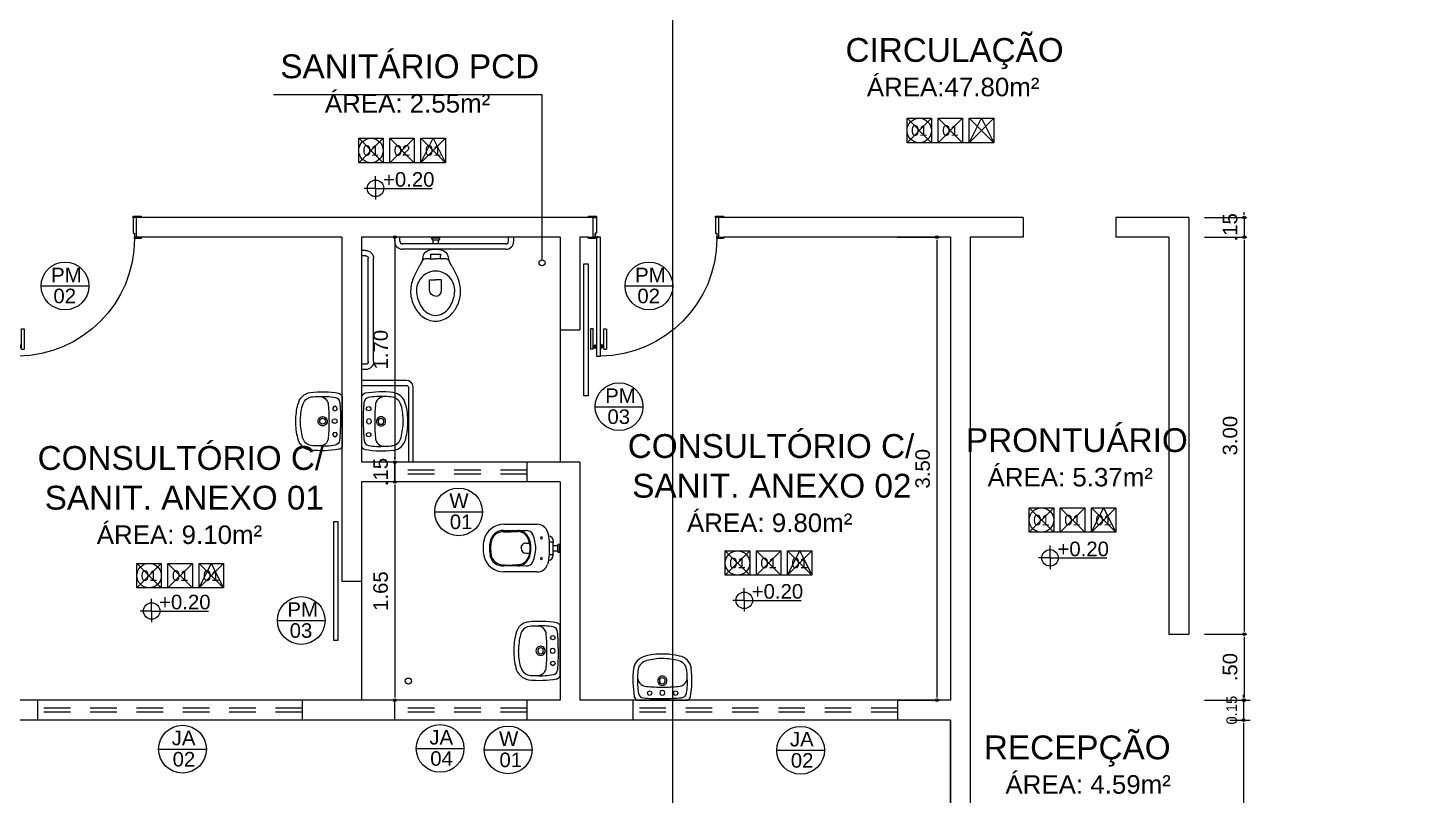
# Model space of a CAD drawing. Header units: millimetres. Extents: x 2125 to 3408, y 1171 to 1686.
# Drawn here: x 2913.12 to 2923.57, y 1524.86 to 1530.67 of the extents above; entities that cross this region are included whole.
import ezdxf
from ezdxf.enums import TextEntityAlignment as Align

# ---------------------------------------------------------------- set-up
doc = ezdxf.new("R2010")
doc.units = ezdxf.units.MM
doc.linetypes.add('CONTORNO_QUADRO_T', pattern=[0.35, 0.2, -0.15])
for name, color, linetype in [('at_Entity', 7, 'Continuous'), ('barras acess', 7, 'Continuous'), ('cotas', 7, 'Continuous'), ('ESQUADRIA', 3, 'Continuous'), ('ESQUADRIAS', 7, 'Continuous'), ('Esquadrias_Portas', 2, 'Continuous'), ('JANELA2', 1, 'Continuous'), ('Layout_Equipamentos', 7, 'Continuous'), ('PAREDE', 4, 'Continuous'), ('SAN', 7, 'Continuous'), ('soleira piso', 7, 'Continuous'), ('TEXTO01', 7, 'Continuous'), ('TEXTO02', 3, 'Continuous'), ('TEXTO03', 2, 'Continuous'), ('TEXTO_ESP_FORRO', 62, 'Continuous'), ('TEXTO_ESP_PAREDES', 10, 'Continuous'), ('TEXTO_ESP_PISO', 150, 'Continuous')]:
    doc.layers.add(name, color=color, linetype=linetype)
doc.styles.add('ARIAL', font='sanss___.ttf')
doc.styles.add('ROMANS', font='arial.ttf')
doc.styles.get("Standard").update_dxf_attribs({"font": 'arial.ttf'})
doc.styles.add('TEXTO1', font='swissko.ttf', dxfattribs={"width": 0.6, "height": 0.1})
doc.dimstyles.new('ESCALA 50', dxfattribs={"dimtxt": 0.08, "dimasz": 0.02, "dimexe": 0.05, "dimexo": 0.05, "dimgap": 0.05, "dimtad": 1, "dimlfac": -10, "dimzin": 1, "dimdsep": 46, "dimtxsty": 'ROMANS', "dimblk1": 'PPC', "dimblk2": 'PPC', "dimsah": 1, "dimcen": 0.02, "dimclrd": 7, "dimclre": 7, "dimclrt": 3, "dimadec": 0, "dimazin": 0, "dimtfac": 1, "dimtix": 1, "dimtmove": 1, "dimatfit": 3, "dimldrblk": 'PPC', "dimfxl": 0, "dimtolj": 1, "dimtzin": 12, "dimarcsym": 0})
doc.dimstyles.new('ESCALA75', dxfattribs={"dimtxt": 0.11, "dimasz": 0.02, "dimexe": 0.02, "dimexo": 0.04, "dimgap": 0.05, "dimtad": 1, "dimzin": 4, "dimdsep": 46, "dimtxsty": 'ROMANS', "dimblk1": 'PPC', "dimblk2": 'PPC', "dimsah": 1, "dimcen": 0.02, "dimclrd": 7, "dimclre": 7, "dimclrt": 3, "dimazin": 1, "dimtfac": 1, "dimtix": 1, "dimtmove": 0, "dimatfit": 3, "dimldrblk": 'PPC', "dimfxl": 0, "dimtolj": 1, "dimtzin": 12, "dimarcsym": 0})

# ---------------------------------------------------------------- blocks, each defined once
blk = doc.blocks.new('P90_02')
at = {"layer": 'ESQUADRIAS', "color": 2}
for p, q in [((0.025, 0.075), (0.025, 0.975)), ((0.025, 0.975), (0.055, 0.975)), ((0.055, 0.975), (0.055, 0.075)), ((0.055, 0.075), (0.025, 0.075))]:
    blk.add_line(p, q, dxfattribs=at)
at = {"layer": 'ESQUADRIAS', "color": 3, "linetype": 'Continuous'}
for p, q in [((-0.02, 0.77), (-0.02, 0.921)), ((0, 0.921), (0, 0.77)), ((0.023, 0.88), (0.023, 0.92)), ((0.057, 0.88), (0.057, 0.92)), ((0.08, 0.921), (0.08, 0.77)), ((0.1, 0.77), (0.1, 0.921)), ((-0.003, 0.767), (-0.017, 0.767)), ((0.083, 0.767), (0.097, 0.767))]:
    blk.add_line(p, q, dxfattribs=at)
at = {"layer": 'ESQUADRIAS', "color": 3}
for p, q in [((0, 0.921), (-0.02, 0.921)), ((0, 0.91), (0.023, 0.91)), ((0, 0.9), (0.023, 0.9)), ((0, 0.89), (0.023, 0.89)), ((0.023, 0.92), (0.025, 0.92)), ((0.023, 0.88), (0.025, 0.88)), ((0.057, 0.92), (0.055, 0.92)), ((0.057, 0.88), (0.055, 0.88)), ((0.08, 0.91), (0.057, 0.91)), ((0.08, 0.9), (0.057, 0.9)), ((0.08, 0.89), (0.057, 0.89)), ((0.08, 0.921), (0.1, 0.921))]:
    blk.add_line(p, q, dxfattribs=at)
at = {"layer": 'ESQUADRIAS'}
for p, q in [((0.016, 0.059), (0.016, 0.062)), ((0.032, 0.074), (0.029, 0.074))]:
    blk.add_line(p, q, dxfattribs=at)
at = {"layer": 'ESQUADRIAS', "color": 3}
for points in [[(0.015, 0.085), (-0.035, 0.085), (-0.035, 0.075), (0.015, 0.075)], [(0.985, 0.085), (0.935, 0.085), (0.935, 0.075), (0.985, 0.075)], [(0.025, -0.075), (0, -0.075), (-0.035, -0.075), (-0.035, -0.085), (0.025, -0.085)], [(0.985, -0.075), (0.925, -0.075), (0.925, -0.085), (0.985, -0.085)]]:
    blk.add_lwpolyline(points, close=True, dxfattribs=at)
at = {"layer": 'ESQUADRIAS', "color": 2}
for points in [[(0.025, 0.045), (0.015, 0.045), (0.015, 0.075), (0, 0.075), (0, -0.075), (0.025, -0.075)], [(0.925, 0.045), (0.935, 0.045), (0.935, 0.075), (0.95, 0.075), (0.95, -0.075), (0.925, -0.075)]]:
    blk.add_lwpolyline(points, close=True, dxfattribs=at)
at = {"layer": 'ESQUADRIAS', "color": 1}
for points in [[(0.016, 0.071, -0.236068), (0.015, 0.073), (0.015, 0.07), (0.015, 0.05), (0.016, 0.05)], [(0.02, 0.074, 0.236068), (0.017, 0.075), (0.02, 0.075), (0.04, 0.075), (0.04, 0.074)]]:
    blk.add_lwpolyline(points, format="xyb", close=True, dxfattribs=at)
at = {"layer": 'ESQUADRIAS'}
for points in [[(0.017, 0.063), (0.016, 0.062), (0.016, 0.062)], [(0.017, 0.058), (0.016, 0.059), (0.016, 0.059)], [(0.017, 0.06), (0.017, 0.06), (0.017, 0.058), (0.017, 0.058), (0.017, 0.063), (0.017, 0.063), (0.017, 0.06), (0.017, 0.06)], [(0.028, 0.073), (0.029, 0.074), (0.029, 0.074)], [(0.03, 0.073), (0.03, 0.073), (0.033, 0.073), (0.033, 0.073), (0.028, 0.073), (0.028, 0.073), (0.03, 0.073), (0.03, 0.073)], [(0.033, 0.073), (0.032, 0.074), (0.032, 0.074)]]:
    blk.add_lwpolyline(points, dxfattribs=at)
at = {"layer": 'ESQUADRIAS', "color": 1}
blk.add_circle((0.017, 0.073), 0.0025, dxfattribs=at)
at = {"layer": 'ESQUADRIAS'}
blk.add_arc((0.043, 0.083), 0.892, 0.1295, 89.2231, dxfattribs=at)
at = {"layer": 'ESQUADRIAS', "color": 3, "linetype": 'Continuous'}
for centre, start, end in [((-0.017, 0.77), 180, 260.5377), ((-0.003, 0.77), 260.5377, 360), ((0.083, 0.77), 180, 279.4623), ((0.097, 0.77), 279.4623, 0)]:
    blk.add_arc(centre, 0.003, start, end, dxfattribs=at)
blk = doc.blocks.new('P-9-S')
at = {"layer": 'SAN'}
for points in [[(0.099, -0.143, -0.047116), (0.099, -0.142), (0.095, -0.113, 0.305161), (0.04, -0.06, 0.049506), (0, -0.056, 0.049506), (-0.04, -0.06, 0.305161), (-0.095, -0.113), (-0.099, -0.142, -0.047116), (-0.099, -0.143)], [(0.045, -0.13, -0.414214), (0.035, -0.12), (0.035, -0.107, -0.226163), (0.038, -0.102, 0.733322), (0.035, -0.095), (0, -0.095), (-0.035, -0.095, 0.733322), (-0.038, -0.102, -0.226163), (-0.035, -0.107), (-0.035, -0.12, -0.414214), (-0.045, -0.13)], [(0.045, -0.13), (0.08, -0.13, -0.269143), (0.098, -0.14), (0.099, -0.143, 0.044891), (0.1, -0.143), (0.12, -0.18, -0.036783), (0.132, -0.2, -0.0196), (0.153, -0.24, -0.056836), (0.178, -0.3, -0.089116), (0.188, -0.4, -0.095425), (0.155, -0.5, -0.091656), (0.1, -0.566, -0.16072), (0, -0.6, -0.16072), (-0.1, -0.566, -0.091656), (-0.155, -0.5, -0.095425), (-0.188, -0.4, -0.089116), (-0.178, -0.3, -0.056836), (-0.153, -0.24, -0.0196), (-0.132, -0.2, -0.036783), (-0.12, -0.18), (-0.1, -0.143, 0.044891), (-0.099, -0.143), (-0.098, -0.14, -0.269143), (-0.08, -0.13), (-0.045, -0.13)], [(0, -0.412, -0.394755), (-0.045, -0.368), (-0.045, -0.288), (0, -0.288)], [(0, -0.412, 0.394755), (0.045, -0.368), (0.045, -0.288), (0, -0.288)]]:
    blk.add_lwpolyline(points, format="xyb", dxfattribs=at)
for points in [[(-0.045, -0.13), (0, -0.13)], [(0.045, -0.13), (0, -0.13)]]:
    blk.add_lwpolyline(points, dxfattribs=at)
blk.add_lwpolyline([(-0.128, -0.3, -0.278895), (0, -0.222, -0.278895), (0.128, -0.3, -0.167831), (0.142, -0.4, -0.098952), (0.102, -0.5, -0.247323), (0, -0.557, -0.247323), (-0.102, -0.5, -0.098952), (-0.142, -0.4, -0.167831)], format="xyb", close=True, dxfattribs=at)
at = {"flags": 3}
blk.add_attdef('CODIGO', text='', height=0.024, dxfattribs=at).set_placement((0, 0), align=Align.MIDDLE)
blk = doc.blocks.new('new block5')
at = {"layer": 'barras acess', "color": 0}
for p, q in [((-0.391, 0.04), (0.391, 0.04)), ((-0.391, 0), (0.391, 0)), ((-0.452, -0.02), (-0.452, -0.051)), ((-0.412, -0.02), (-0.412, -0.051)), ((0.408, -0.02), (0.408, -0.051)), ((0.448, -0.02), (0.448, -0.051))]:
    blk.add_line(p, q, dxfattribs=at)
for centre, radius, start, end in [((-0.392, -0.02), 0.06, 88.8662, 180.134), ((-0.392, -0.02), 0.0201, 87.1138, 179.9486), ((0.39, -0.018), 0.0579, 357.6185, 90.9862), ((0.39, -0.018), 0.0181, 353.5362, 89.508)]:
    blk.add_arc(centre, radius, start, end, dxfattribs=at)
blk = doc.blocks.new('new block6')
at = {"layer": 'at_Entity', "color": 0}
for p, q in [((-0.032, -0.011), (-0.032, 0)), ((0.03, -0.008), (0.03, 0)), ((0.03, -0.008), (-0.032, -0.008)), ((-0.021, -0.051), (-0.021, -0.021)), ((0.019, -0.021), (-0.021, -0.021)), ((0.019, -0.051), (0.019, -0.021))]:
    blk.add_line(p, q, dxfattribs=at)
for centre, radius, start, end in [((-0.018, -0.008), 0.0136, 186.9665, 257.5809), ((0.016, -0.008), 0.0138, 280.9359, 356.4443)]:
    blk.add_arc(centre, radius, start, end, dxfattribs=at)
blk = doc.blocks.new('PPC')
at = {"color": 2}
blk.add_circle((0, 0), 0.5, dxfattribs=at)
blk = doc.blocks.new('*D1012')
at = {"layer": 'cotas', "color": 7, "lineweight": -2, "transparency": 16777216}
for p, q in [((2915.897, 1529.081), (2915.877, 1529.081)), ((2915.897, 1529.061), (2915.897, 1527.401)), ((2915.897, 1527.381), (2915.877, 1527.381))]:
    blk.add_line(p, q, dxfattribs=at)
at = {"layer": 'DEFPOINTS', "color": 0, "transparency": 16777216}
for p in [(2915.905, 1529.081), (2915.897, 1527.381), (2915.905, 1527.381)]:
    blk.add_point(p, dxfattribs=at)
at = {"layer": 'cotas', "color": 7, "lineweight": -2, "transparency": 16777216, "xscale": 0.02, "yscale": 0.02, "zscale": 0.02}
for p, rotation in [((2915.897, 1529.081), 90), ((2915.897, 1527.381), 270)]:
    blk.add_blockref('PPC', p, dxfattribs=dict(at, rotation=rotation))
at = {"layer": 'cotas', "color": 3, "transparency": 16777216, "insert": (2915.791, 1528.231), "char_height": 0.11, "attachment_point": 5, "rotation": 90, "style": 'ROMANS'}
blk.add_mtext('\\A1;1.70', dxfattribs=at)
blk = doc.blocks.new('*D1013')
at = {"layer": 'cotas', "color": 7, "lineweight": -2, "transparency": 16777216}
for p, q in [((2915.897, 1527.381), (2915.877, 1527.381)), ((2915.897, 1527.401), (2915.897, 1527.421)), ((2915.897, 1527.381), (2915.897, 1527.231)), ((2915.897, 1527.231), (2915.877, 1527.231)), ((2915.897, 1527.211), (2915.897, 1527.191))]:
    blk.add_line(p, q, dxfattribs=at)
at = {"layer": 'DEFPOINTS', "color": 0, "transparency": 16777216}
for p in [(2915.905, 1527.381), (2915.897, 1527.231), (2915.905, 1527.231)]:
    blk.add_point(p, dxfattribs=at)
at = {"layer": 'cotas', "color": 7, "lineweight": -2, "transparency": 16777216, "xscale": 0.02, "yscale": 0.02, "zscale": 0.02}
for p, rotation in [((2915.897, 1527.381), 270), ((2915.897, 1527.231), 90)]:
    blk.add_blockref('PPC', p, dxfattribs=dict(at, rotation=rotation))
at = {"layer": 'cotas', "color": 3, "transparency": 16777216, "insert": (2915.791, 1527.306), "char_height": 0.11, "attachment_point": 5, "rotation": 90, "style": 'ROMANS'}
blk.add_mtext('\\A1;.15', dxfattribs=at)
blk = doc.blocks.new('*D1014')
at = {"layer": 'cotas', "color": 7, "lineweight": -2, "transparency": 16777216}
for p, q in [((2915.897, 1527.231), (2915.877, 1527.231)), ((2915.897, 1527.211), (2915.897, 1525.601)), ((2915.897, 1525.581), (2915.877, 1525.581))]:
    blk.add_line(p, q, dxfattribs=at)
at = {"layer": 'DEFPOINTS', "color": 0, "transparency": 16777216}
for p in [(2915.905, 1527.231), (2915.897, 1525.581), (2915.897, 1525.581)]:
    blk.add_point(p, dxfattribs=at)
at = {"layer": 'cotas', "color": 7, "lineweight": -2, "transparency": 16777216, "xscale": 0.02, "yscale": 0.02, "zscale": 0.02}
for p, rotation in [((2915.897, 1527.231), 90), ((2915.897, 1525.581), 270)]:
    blk.add_blockref('PPC', p, dxfattribs=dict(at, rotation=rotation))
at = {"layer": 'cotas', "color": 3, "transparency": 16777216, "insert": (2915.791, 1526.406), "char_height": 0.11, "attachment_point": 5, "rotation": 90, "style": 'ROMANS'}
blk.add_mtext('\\A1;1.65', dxfattribs=at)
blk = doc.blocks.new('*D1044')
at = {"layer": 'DEFPOINTS', "color": 0, "transparency": 16777216}
for p in [(2915.38, 1529.081), (2915.38, 1525.581), (2919.993, 1525.581)]:
    blk.add_point(p, dxfattribs=at)
at = {"layer": 'Layout_Equipamentos', "color": 7, "lineweight": -2, "transparency": 16777216}
for p, q in [((2919.693, 1529.081), (2920.013, 1529.081)), ((2919.993, 1529.061), (2919.993, 1525.601)), ((2919.693, 1525.581), (2920.013, 1525.581))]:
    blk.add_line(p, q, dxfattribs=at)
at = {"layer": 'Layout_Equipamentos', "color": 7, "lineweight": -2, "transparency": 16777216, "xscale": 0.02, "yscale": 0.02, "zscale": 0.02}
for p, rotation in [((2919.993, 1529.081), 90), ((2919.993, 1525.581), 270)]:
    blk.add_blockref('PPC', p, dxfattribs=dict(at, rotation=rotation))
at = {"layer": 'Layout_Equipamentos', "color": 3, "transparency": 16777216, "insert": (2919.887, 1527.331), "char_height": 0.11, "attachment_point": 5, "rotation": 90, "style": 'ROMANS'}
blk.add_mtext('\\A1;3.50', dxfattribs=at)
blk = doc.blocks.new('new block8')
at = {"layer": 'at_Entity', "color": 0}
for p, q in [((0, 0), (-0.339, 0)), ((0, 0.04), (-0.337, 0.04))]:
    blk.add_line(p, q, dxfattribs=at)
at = {"layer": 'at_Entity', "color": 7}
for p, q in [((-0.387, -0.01), (-0.387, -0.58)), ((-0.356, -0.58), (-0.356, -0.017))]:
    blk.add_line(p, q, dxfattribs=at)
at = {"layer": 'at_Entity'}
blk.add_arc((-0.337, -0.01), 0.05, 90, 180, dxfattribs=at)
at = {"layer": 'at_Entity', "color": 7}
blk.add_arc((-0.338, -0.017), 0.0172, 91.789, 179.0886, dxfattribs=at)
blk = doc.blocks.new('new block12')
at = {"layer": 'at_Entity', "color": 0}
for p, q in [((-0.19, 0), (0, 0)), ((-0.114, 0.055), (-0.108, 0.066)), ((-0.108, 0.042), (-0.114, 0.055)), ((-0.108, 0.066), (-0.097, 0.072)), ((-0.097, 0.036), (-0.108, 0.042)), ((-0.097, 0.072), (-0.085, 0.066)), ((-0.085, 0.042), (-0.097, 0.036)), ((-0.085, 0.066), (-0.08, 0.055)), ((-0.08, 0.055), (-0.085, 0.042)), ((-0.063, 0), (0.125, 0)), ((0, 0), (0.193, 0)), ((0.083, 0.055), (0.087, 0.066)), ((0.087, 0.042), (0.083, 0.055)), ((0.087, 0.066), (0.099, 0.072)), ((0.099, 0.036), (0.087, 0.042)), ((0.099, 0.072), (0.11, 0.066)), ((0.11, 0.042), (0.099, 0.036)), ((0.11, 0.066), (0.116, 0.055)), ((0.116, 0.055), (0.11, 0.042))]:
    blk.add_line(p, q, dxfattribs=at)
for centre, radius, start, end in [((-0.104, 0.219), 0.117, 102.514, 169.9443), ((-0.012, -0.125), 0.474, 88.698, 104.4219), ((0.014, -0.261), 0.577, 91.3524, 103.5038), ((0.01, -0.125), 0.474, 75.6368, 91.3415), ((-0.013, -0.257), 0.572, 76.4579, 88.6966), ((0.108, 0.225), 0.111, 7.7196, 79.5925), ((0.53, 0.153), 0.754, 173.4134, 189.6929), ((0.123, 0.188), 0.311, 171.3221, 181.8265), ((-0.102, 0.216), 0.0847, 102.9461, 167.2809), ((0.105, 0.222), 0.0784, 8.4194, 78.3837), ((-0.133, 0.188), 0.319, 357.9946, 8.1696), ((-0.531, 0.154), 0.753, 350.2791, 6.5765), ((0.425, 0.149), 0.614, 177.3231, 189.2415), ((-0.117, 0.174), 0.0716, 176.6025, 219.5997), ((-0.121, 0.171), 0.0667, 220.3438, 269.4487), ((0.002, 1.574), 1.475, 265.1896, 269.9391), ((-0.001, 0.147), 0.0349, 150.0032, 209.9968), ((-0.001, 0.147), 0.0349, 90, 149.9929), ((-0.001, 0.147), 0.0349, 209.9968, 269.9993), ((-0.001, 0.147), 0.0222, 90, 180), ((-0.001, 0.147), 0.0222, 180, 270), ((-0.001, 0.147), 0.0349, 29.9968, 89.9993), ((-0.001, 0.147), 0.0222, 360, 90), ((-0.001, 0.147), 0.0222, 270.0097, 360), ((-0.001, 0.147), 0.0349, 270, 329.9929), ((-0.001, 1.452), 1.353, 270.0208, 275.0951), ((-0.001, 0.147), 0.0349, 330.0032, 29.9968), ((0.123, 0.168), 0.0631, 266.7732, 320.7547), ((0.108, 0.173), 0.0781, 324.6525, 2.8394), ((-0.262, 0.132), 0.45, 349.782, 5.7972), ((-0.165, 0.045), 0.0522, 200.5417, 238.93), ((-0.143, 0.057), 0.0385, 188.7558, 265.6127), ((-0.007, 1.728), 1.716, 265.3753, 270.2103), ((-0.001, 0.056), 0.018, 150.0128, 209.9872), ((-0.001, 0.056), 0.018, 90, 150.0398), ((-0.001, 0.056), 0.018, 210.0191, 270.0367), ((-0.001, 0.056), 0.018, 30.0191, 90.0367), ((-0.001, 0.056), 0.018, 270, 330.0398), ((-0.001, 1.892), 1.879, 270, 274.4144), ((-0.001, 0.056), 0.018, 330.0128, 29.9872), ((0.141, 0.059), 0.0402, 273.114, 350.3928), ((0.174, 0.034), 0.0386, 297.8673, 348.5693)]:
    blk.add_arc(centre, radius, start, end, dxfattribs=at)
blk = doc.blocks.new('new block13')
at = {"layer": 'at_Entity', "color": 0}
for p, q in [((-0.032, 0), (0.032, 0)), ((0.053, -0.051), (-0.053, -0.051)), ((-0.049, -0.08), (-0.049, -0.06)), ((-0.031, -0.006), (0.029, -0.006)), ((-0.021, -0.051), (-0.021, -0.019)), ((-0.021, -0.019), (0.019, -0.019)), ((0.019, -0.051), (0.019, -0.019)), ((0.049, -0.06), (0.049, -0.081)), ((-0.182, -0.424), (-0.182, -0.175)), ((0.178, -0.175), (0.178, -0.424)), ((-0.039, -0.257), (-0.039, -0.23)), ((0.038, -0.23), (0.038, -0.257))]:
    blk.add_line(p, q, dxfattribs=at)
for centre, radius, start, end in [((-0.097, -0.174), 0.0848, 109.0789, 180.1997), ((-0.043, -0.329), 0.249, 92.0489, 109.145), ((-0.054, -0.09), 0.0391, 88.4183, 173.4493), ((-0.002, -1.475), 1.396, 87.9511, 92.0489), ((-0.039, -0.06), 0.00952, 90, 180), ((-0.021, -0.01), 0.00952, 180, 270), ((0.019, -0.01), 0.00952, 270, 0), ((0.039, -0.06), 0.00952, 360, 90), ((0.039, -0.328), 0.248, 70.8427, 88.1091), ((0.052, -0.09), 0.0388, 5.5755, 88.6298), ((0.093, -0.174), 0.0848, 359.8003, 70.9211), ((-0.081, -0.255), 0.054, 114.961, 180.9064), ((-0.001, -0.428), 0.244, 90, 114.9606), ((-0.079, -0.141), 0.00741, 90, 180), ((-0.079, -0.141), 0.00741, 180, 270), ((-0.079, -0.141), 0.00741, 360, 90), ((-0.079, -0.141), 0.00741, 270, 0), ((-0.001, -0.428), 0.244, 65.0391, 90.0003), ((0.077, -0.141), 0.00741, 90, 180), ((0.077, -0.141), 0.00741, 180, 270), ((0.077, -0.141), 0.00741, 360, 90), ((0.077, -0.141), 0.00741, 270, 0), ((0.079, -0.255), 0.054, 359.0936, 65.039), ((-8.978, -0.284), 8.843, 359.0717, 0.1879), ((-0.041, -0.324), 0.0949, 113.5727, 176.7329), ((-0.043, -0.318), 0.0836, 110.863, 180.2362), ((-0.005, -0.388), 0.168, 88.7182, 116.1404), ((-0.011, -0.383), 0.155, 100.3133, 113.389), ((-0.001, -0.426), 0.2, 90, 101.0171), ((-0.003, -0.26), 0.0357, 176.0445, 272.3446), ((-0.002, -0.256), 0.0391, 270.0027, 0), ((0.003, -0.388), 0.168, 63.8614, 91.28), ((-0.001, -0.426), 0.2, 78.9807, 90.0022), ((0.021, -0.334), 0.106, 63.0017, 81.1951), ((0.039, -0.318), 0.0836, 359.7638, 69.1369), ((0.04, -0.323), 0.0932, 2.4426, 66.7336), ((9.28, -0.342), 9.147, 179.4622, 180.5333), ((-5.785, -0.398), 5.659, 359.7103, 0.8057), ((-0.525, -0.386), 0.651, 356.3513, 5.878), ((-0.026, -0.424), 0.156, 180.0055, 257.2943), ((-0.031, -0.426), 0.105, 180.4233, 258.8896), ((-0.033, -0.429), 0.0932, 178.5002, 259.6559), ((-0.001, -0.26), 0.265, 259.4366, 270.0028), ((-0.002, -0.245), 0.28, 270.136, 280.2849), ((0.031, -0.429), 0.0942, 280.5689, 0.9284), ((0.031, -0.429), 0.103, 280.5688, 0.9284), ((0.022, -0.424), 0.156, 282.7128, 359.9983), ((-0.002, -0.29), 0.292, 258.435, 281.5683), ((-0.001, -0.258), 0.276, 259.4366, 269.9996), ((-0.001, -0.258), 0.276, 270, 280.577)]:
    blk.add_arc(centre, radius, start, end, dxfattribs=at)
at = {"layer": 'Layout_Equipamentos'}
for p, q in [((-0.031, -0.01), (-0.031, 0)), ((0.029, -0.01), (0.029, 0))]:
    blk.add_line(p, q, dxfattribs=at)
blk = doc.blocks.new('Esp_Pis_Par_For_Esc100')
at = {"layer": 'DEFPOINTS'}
for p, q in [((0, 0.37), (0.37, 0)), ((0.37, 0.37), (0, 0)), ((0.47, 0.37), (0.84, 0)), ((0.84, 0.37), (0.47, 0)), ((0.94, 0.37), (1.31, 0)), ((1.31, 0.37), (0.94, 0)), ((0.47, 0), (0.37, 0)), ((0.94, 0), (0.84, 0))]:
    blk.add_line(p, q, dxfattribs=at)
for points in [[(0.37, 0.37), (0.37, 0), (0, 0), (0, 0.37)], [(1.31, 0.37), (1.31, 0), (0.94, 0), (0.94, 0.37)]]:
    blk.add_lwpolyline(points, close=True, dxfattribs=at)
at = {"layer": 'TEXTO_ESP_FORRO'}
blk.add_lwpolyline([(0.94, 0), (1.125, 0.37), (1.31, 0)], close=True, dxfattribs=at)
at = {"layer": 'TEXTO_ESP_PAREDES'}
blk.add_lwpolyline([(0.84, 0.37), (0.84, 0), (0.47, 0), (0.47, 0.37)], close=True, dxfattribs=at)
at = {"layer": 'TEXTO_ESP_PISO'}
blk.add_circle((0.185, 0.185), 0.185, dxfattribs=at)
at = {"layer": 'TEXTO_ESP_FORRO', "color": 3, "linetype": 'ByBlock', "style": 'ARIAL', "text_generation_flag": 6}
blk.add_attdef('FOR', text='', height=0.16, rotation=180, dxfattribs=at).set_placement((1.125, 0.185), align=Align.MIDDLE_CENTER)
at = {"layer": 'TEXTO_ESP_PAREDES', "color": 3, "linetype": 'ByBlock', "ltscale": 0.0001, "style": 'ARIAL', "text_generation_flag": 6}
blk.add_attdef('PAR', text='', height=0.16, rotation=180, dxfattribs=at).set_placement((0.655, 0.185), align=Align.MIDDLE_CENTER)
at = {"layer": 'TEXTO_ESP_PISO', "color": 3, "linetype": 'ByBlock', "style": 'ARIAL', "text_generation_flag": 6}
blk.add_attdef('PIS', text='', height=0.16, rotation=180, dxfattribs=at).set_placement((0.185, 0.185), align=Align.MIDDLE_CENTER)
blk = doc.blocks.new('new block4')
at = {"layer": 'TEXTO01'}
h = blk.add_hatch(dxfattribs=at)
h.set_pattern_fill('ANGLE', color=256)
h.set_pattern_definition([(0, (-2260.456, -913.906), (0, 6.985), [5.08, -1.905]), (90, (-2260.456, -913.906), (-6.985, 4e-16), [5.08, -1.905])])
h.paths.add_polyline_path([(0, 0), (0, -0.062, 0.414214), (0.062, 0)])
h.paths.add_polyline_path([(0, 0), (0, 0.062, 0.414214), (-0.062, 0)])
for q in [(-0.086, 0), (0, 0.093), (0.429, 0), (0, -0.085)]:
    blk.add_line((0, 0), q, dxfattribs=at)
blk.add_circle((0, 0), 0.0624, dxfattribs=at)
blk = doc.blocks.new('*D1055')
at = {"color": 7, "lineweight": -2, "transparency": 16777216}
for p, q in [((2922.016, 1529.231), (2922.336, 1529.231)), ((2922.316, 1529.251), (2922.316, 1529.271)), ((2922.316, 1529.231), (2922.316, 1529.081)), ((2922.016, 1529.081), (2922.336, 1529.081)), ((2922.316, 1529.061), (2922.316, 1529.041))]:
    blk.add_line(p, q, dxfattribs=at)
at = {"layer": 'DEFPOINTS', "color": 0, "transparency": 16777216}
for p in [(2921.897, 1529.231), (2921.747, 1529.081), (2922.316, 1529.081)]:
    blk.add_point(p, dxfattribs=at)
at = {"color": 7, "lineweight": -2, "transparency": 16777216, "xscale": 0.02, "yscale": 0.02, "zscale": 0.02}
for p, rotation in [((2922.316, 1529.231), 270), ((2922.316, 1529.081), 90)]:
    blk.add_blockref('PPC', p, dxfattribs=dict(at, rotation=rotation))
at = {"color": 3, "transparency": 16777216, "insert": (2922.21, 1529.156), "char_height": 0.11, "attachment_point": 5, "rotation": 90, "style": 'ROMANS'}
blk.add_mtext('\\A1;.15', dxfattribs=at)
blk = doc.blocks.new('*D1056')
at = {"color": 7, "lineweight": -2, "transparency": 16777216}
for p, q in [((2922.016, 1529.081), (2922.336, 1529.081)), ((2922.316, 1529.061), (2922.316, 1526.101)), ((2922.016, 1526.081), (2922.336, 1526.081))]:
    blk.add_line(p, q, dxfattribs=at)
at = {"layer": 'DEFPOINTS', "color": 0, "transparency": 16777216}
for p in [(2921.747, 1529.081), (2921.897, 1526.081), (2922.316, 1526.081)]:
    blk.add_point(p, dxfattribs=at)
at = {"color": 7, "lineweight": -2, "transparency": 16777216, "xscale": 0.02, "yscale": 0.02, "zscale": 0.02}
for p, rotation in [((2922.316, 1529.081), 90), ((2922.316, 1526.081), 270)]:
    blk.add_blockref('PPC', p, dxfattribs=dict(at, rotation=rotation))
at = {"color": 3, "transparency": 16777216, "insert": (2922.21, 1527.581), "char_height": 0.11, "attachment_point": 5, "rotation": 90, "style": 'ROMANS'}
blk.add_mtext('\\A1;3.00', dxfattribs=at)
blk = doc.blocks.new('*D1057')
at = {"color": 7, "lineweight": -2, "transparency": 16777216}
for p, q in [((2922.016, 1526.081), (2922.336, 1526.081)), ((2922.316, 1526.061), (2922.316, 1525.601)), ((2922.016, 1525.581), (2922.336, 1525.581))]:
    blk.add_line(p, q, dxfattribs=at)
at = {"layer": 'DEFPOINTS', "color": 0, "transparency": 16777216}
for p in [(2921.897, 1526.081), (2920.097, 1525.581), (2922.316, 1525.581)]:
    blk.add_point(p, dxfattribs=at)
at = {"color": 7, "lineweight": -2, "transparency": 16777216, "xscale": 0.02, "yscale": 0.02, "zscale": 0.02}
for p, rotation in [((2922.316, 1526.081), 90), ((2922.316, 1525.581), 270)]:
    blk.add_blockref('PPC', p, dxfattribs=dict(at, rotation=rotation))
at = {"color": 3, "transparency": 16777216, "insert": (2922.21, 1525.831), "char_height": 0.11, "attachment_point": 5, "rotation": 90, "style": 'ROMANS'}
blk.add_mtext('\\A1;.50', dxfattribs=at)
blk = doc.blocks.new('*D1031')
at = {"color": 7, "lineweight": -2, "transparency": 16777216}
for p, q in [((2922.168, 1525.581), (2922.362, 1525.581)), ((2922.312, 1525.601), (2922.312, 1525.621)), ((2922.312, 1525.581), (2922.312, 1525.431)), ((2922.207, 1525.431), (2922.362, 1525.431)), ((2922.312, 1525.411), (2922.312, 1525.391))]:
    blk.add_line(p, q, dxfattribs=at)
at = {"layer": 'DEFPOINTS', "color": 0, "transparency": 16777216}
for p in [(2922.118, 1525.581), (2922.157, 1525.431), (2922.312, 1525.431)]:
    blk.add_point(p, dxfattribs=at)
at = {"color": 7, "lineweight": -2, "transparency": 16777216, "xscale": 0.02, "yscale": 0.02, "zscale": 0.02}
for p, rotation in [((2922.312, 1525.581), 270), ((2922.312, 1525.431), 90)]:
    blk.add_blockref('PPC', p, dxfattribs=dict(at, rotation=rotation))
at = {"color": 3, "transparency": 16777216, "insert": (2922.222, 1525.506), "char_height": 0.08, "attachment_point": 5, "rotation": 90, "style": 'ROMANS'}
blk.add_mtext('\\A1;0.15', dxfattribs=at)
blk = doc.blocks.new('*D1032')
at = {"color": 7, "lineweight": -2, "transparency": 16777216}
for p, q in [((2922.207, 1525.431), (2922.362, 1525.431)), ((2922.312, 1525.411), (2922.312, 1523.501)), ((2922.312, 1523.481), (2922.362, 1523.481))]:
    blk.add_line(p, q, dxfattribs=at)
at = {"layer": 'DEFPOINTS', "color": 0, "transparency": 16777216}
for p in [(2922.157, 1525.431), (2922.262, 1523.481), (2922.312, 1523.481)]:
    blk.add_point(p, dxfattribs=at)
at = {"color": 7, "lineweight": -2, "transparency": 16777216, "xscale": 0.02, "yscale": 0.02, "zscale": 0.02}
for p, rotation in [((2922.312, 1525.431), 90), ((2922.312, 1523.481), 270)]:
    blk.add_blockref('PPC', p, dxfattribs=dict(at, rotation=rotation))
at = {"color": 3, "transparency": 16777216, "insert": (2922.222, 1524.456), "char_height": 0.08, "attachment_point": 5, "rotation": 90, "style": 'ROMANS'}
blk.add_mtext('\\A1;1.95', dxfattribs=at)

msp = doc.modelspace()

# ---------------------------------------------------------------- hatches: boundary and pattern name
at = {"layer": 'TEXTO01'}
h = msp.add_hatch(dxfattribs=at)
h.set_pattern_fill('ANGLE', color=256)
h.set_pattern_definition([(0, (631.8534, 646.282), (0, 6.985), [5.08, -1.905]), (90, (631.8534, 646.282), (-6.985, 4e-16), [5.08, -1.905])])
h.paths.add_polyline_path([(2917.0337, 1528.8878, 1), (2916.988, 1528.8878, 1)])
h = msp.add_hatch(dxfattribs=at)
h.set_pattern_fill('ANGLE', color=256)
h.set_pattern_definition([(0, (630.843, 643.12), (0, 6.985), [5.08, -1.905]), (90, (630.843, 643.12), (-6.985, 4e-16), [5.08, -1.905])])
h.paths.add_polyline_path([(2916.023, 1525.7256, 1), (2915.9774, 1525.7256, 1)])

# ---------------------------------------------------------------- linework, layer by layer
msp.add_line((2917.9975, 1536.6494), (2917.9975, 1518.7844))
msp.add_lwpolyline([(2909.9467, 1523.431), (2907.7936, 1523.431), (2907.7936, 1535.031), (2941.0467, 1535.031), (2941.0467, 1519.631), (2920.0967, 1519.631), (2920.0967, 1525.431), (2909.9467, 1525.431), (2909.9467, 1523.431)])
at = {"layer": 'ESQUADRIA', "linetype": 'CONTORNO_QUADRO_T'}
for p, q in [((2916.8967, 1527.321), (2915.8967, 1527.321)), ((2916.8967, 1527.291), (2915.8967, 1527.291)), ((2915.1967, 1525.521), (2913.1967, 1525.521)), ((2915.1967, 1525.491), (2913.1967, 1525.491)), ((2916.8967, 1525.521), (2915.8967, 1525.521)), ((2916.8967, 1525.491), (2915.8967, 1525.491)), ((2919.6967, 1525.521), (2917.6967, 1525.521)), ((2919.6967, 1525.491), (2917.6967, 1525.491))]:
    msp.add_line(p, q, dxfattribs=at)
at = {"layer": 'Esquadrias_Portas'}
for points in [[(2917.3267, 1528.881), (2917.3601, 1528.881), (2917.3601, 1527.881), (2917.3267, 1527.881), (2917.3267, 1528.881)], [(2915.4367, 1526.9315), (2915.4667, 1526.9315), (2915.4667, 1526.0315), (2915.4367, 1526.0315), (2915.4367, 1526.9315)]]:
    msp.add_lwpolyline(points, dxfattribs=at)
at = {"layer": 'JANELA2'}
for p, q in [((2915.8967, 1527.381), (2915.8967, 1527.231)), ((2916.8967, 1527.381), (2916.8967, 1527.231)), ((2913.1967, 1525.581), (2913.1967, 1525.431)), ((2915.1967, 1525.581), (2915.1967, 1525.431)), ((2915.8967, 1525.581), (2915.8967, 1525.431)), ((2916.8967, 1525.581), (2916.8967, 1525.431)), ((2917.6967, 1525.581), (2917.6967, 1525.431)), ((2919.6967, 1525.581), (2919.6967, 1525.431))]:
    msp.add_line(p, q, dxfattribs=at)
at = {"layer": 'PAREDE', "linetype": 'Continuous'}
for p, q in [((2917.3617, 1529.231), (2913.9467, 1529.231)), ((2917.4217, 1529.231), (2917.3967, 1529.231)), ((2918.3467, 1529.231), (2918.3217, 1529.231)), ((2920.6467, 1529.231), (2918.3817, 1529.231)), ((2920.6467, 1529.231), (2920.6467, 1529.081)), ((2921.3467, 1529.231), (2921.3467, 1529.081)), ((2921.8967, 1529.231), (2921.3467, 1529.231)), ((2921.8967, 1529.231), (2921.8967, 1526.081)), ((2915.4967, 1529.081), (2913.9467, 1529.081)), ((2915.4967, 1529.081), (2915.4967, 1526.481)), ((2915.6467, 1529.081), (2915.6467, 1527.381)), ((2917.1467, 1529.081), (2915.6467, 1529.081)), ((2917.1467, 1529.081), (2917.1467, 1528.381)), ((2917.2967, 1529.081), (2917.2967, 1528.381)), ((2917.3617, 1529.081), (2917.2967, 1529.081)), ((2917.4517, 1529.081), (2917.3967, 1529.081)), ((2918.3467, 1529.081), (2918.3317, 1529.081)), ((2920.0967, 1529.081), (2918.3817, 1529.081)), ((2920.0967, 1529.081), (2920.0967, 1525.581)), ((2920.2467, 1529.081), (2920.2467, 1523.481)), ((2920.6467, 1529.081), (2920.2467, 1529.081)), ((2921.7467, 1529.081), (2921.3467, 1529.081)), ((2921.7467, 1529.081), (2921.7467, 1526.081)), ((2917.1467, 1528.381), (2917.2967, 1528.381)), ((2917.2967, 1527.381), (2915.6467, 1527.381)), ((2917.2967, 1527.381), (2917.2967, 1525.581)), ((2915.6467, 1527.231), (2915.6467, 1526.481)), ((2917.1467, 1527.231), (2915.6467, 1527.231)), ((2917.1467, 1527.231), (2917.1467, 1525.581)), ((2915.4967, 1526.481), (2915.6467, 1526.481)), ((2921.7467, 1526.081), (2921.8967, 1526.081)), ((2917.1467, 1525.581), (2912.8967, 1525.581)), ((2920.0967, 1525.581), (2917.2967, 1525.581)), ((2920.0967, 1525.431), (2909.7967, 1525.431)), ((2920.0967, 1525.431), (2920.0967, 1519.631))]:
    msp.add_line(p, q, dxfattribs=at)
at = {"layer": 'soleira piso'}
for p, q in [((2917.1467, 1528.381), (2917.1467, 1527.381)), ((2915.6467, 1526.481), (2915.6467, 1525.581))]:
    msp.add_line(p, q, dxfattribs=at)
at = {"layer": 'TEXTO01'}
for p, q in [((2917.0106, 1530.1584), (2914.9812, 1530.1584)), ((2917.0106, 1528.9107), (2917.0106, 1530.1584)), ((2913.2254, 1528.7127), (2913.5861, 1528.7127)), ((2917.6382, 1528.7127), (2917.999, 1528.7127)), ((2917.412, 1527.8002), (2917.7727, 1527.8002)), ((2916.1991, 1527.0049), (2916.5598, 1527.0049)), ((2915.0107, 1526.1836), (2915.3715, 1526.1836)), ((2914.113, 1525.2111), (2914.4737, 1525.2111)), ((2916.0598, 1525.2167), (2916.4206, 1525.2167)), ((2916.5743, 1525.2052), (2916.9351, 1525.2052)), ((2918.7842, 1525.2023), (2919.145, 1525.2023))]:
    msp.add_line(p, q, dxfattribs=at)
for centre, radius in [((2913.4058, 1528.7127), 0.1804), ((2917.0108, 1528.8878), 0.0228), ((2917.8186, 1528.7127), 0.1804), ((2917.5923, 1527.8002), 0.1804), ((2916.3795, 1527.0049), 0.1804), ((2915.1911, 1526.1836), 0.1804), ((2916.0002, 1525.7256), 0.0228), ((2914.2934, 1525.2111), 0.1804), ((2916.2402, 1525.2167), 0.1804), ((2916.7547, 1525.2052), 0.1804), ((2918.9646, 1525.2023), 0.1804)]:
    msp.add_circle(centre, radius, dxfattribs=at)

# ---------------------------------------------------------------- block references
at = {"layer": 'barras acess', "rotation": 180}
msp.add_blockref('new block5', (2916.345, 1529.0302), dxfattribs=at)
at = {"layer": 'barras acess', "xscale": -1, "rotation": 270}
msp.add_blockref('new block5', (2915.6975, 1528.5327), dxfattribs=at)
at = {"layer": 'ESQUADRIAS', "xscale": -1, "rotation": 180}
for p in [(2912.9967, 1529.156), (2917.3967, 1529.156)]:
    msp.add_blockref('P90_02', p, dxfattribs=at)
at = {"layer": 'Layout_Equipamentos', "xscale": -1}
for name, p in [('P-9-S', (2916.2062, 1529.047)), ('new block8', (2915.6467, 1527.961))]:
    msp.add_blockref(name, p, dxfattribs=at)
at = {"layer": 'Layout_Equipamentos'}
for name, p in [('new block6', (2916.2091, 1529.081)), ('new block12', (2917.9207, 1525.581))]:
    msp.add_blockref(name, p, dxfattribs=at)
at = {"layer": 'Layout_Equipamentos', "xscale": -1, "rotation": 90}
msp.add_blockref('new block12', (2915.4997, 1527.6891), dxfattribs=at)
at = {"layer": 'Layout_Equipamentos'}
for name, p, rotation in [('new block12', (2915.6467, 1527.688), 270), ('new block13', (2917.1467, 1526.729), 270), ('new block12', (2917.1467, 1525.9553), 89.99999999999999)]:
    msp.add_blockref(name, p, dxfattribs=dict(at, rotation=rotation))
at = {"layer": 'TEXTO01'}
for p in [(2915.7524, 1529.4502), (2920.849, 1526.657), (2918.5386, 1526.3361), (2914.0605, 1526.2555)]:
    msp.add_blockref('new block4', p, dxfattribs=at)
at = {"layer": 'TEXTO02'}
ref = msp.add_blockref('Esp_Pis_Par_For_Esc100', (2919.7685, 1529.7955), dxfattribs=dict(at, xscale=0.5, yscale=0.5, zscale=0.5))
ref.add_attrib('PIS', '01', dxfattribs={"layer": 'TEXTO_ESP_PISO', "color": 3, "linetype": 'ByBlock', "height": 0.08, "rotation": 180, "style": 'ARIAL', "text_generation_flag": 6}).set_placement((2919.861, 1529.888), align=Align.MIDDLE_CENTER)
ref.add_attrib('PAR', '01', dxfattribs={"layer": 'TEXTO_ESP_PAREDES', "color": 3, "linetype": 'ByBlock', "ltscale": 0.0001, "height": 0.08, "rotation": 180, "style": 'ARIAL', "text_generation_flag": 6}).set_placement((2920.096, 1529.888), align=Align.MIDDLE_CENTER)
at = {"layer": 'TEXTO02', "xscale": 0.5, "yscale": 0.5, "zscale": 0.5}
for p, values in [((2915.6253, 1529.6443), {'PIS': '01', 'PAR': '02', 'FOR': '01'}), ((2920.6917, 1526.8507), {'PIS': '01', 'PAR': '01', 'FOR': '01'}), ((2918.395, 1526.5258), {'PIS': '01', 'PAR': '01', 'FOR': '01'}), ((2913.9486, 1526.4307), {'PIS': '01', 'PAR': '01', 'FOR': '01'})]:
    msp.add_blockref('Esp_Pis_Par_For_Esc100', p, dxfattribs=at).add_auto_attribs(values)

# ---------------------------------------------------------------- texts
at = {"layer": 'cotas', "ltscale": 0.0001, "char_height": 0.11, "width": 0.503613, "attachment_point": 1, "style": 'TEXTO1'}
for insert in [(2915.7405, 1529.573), (2920.8371, 1526.7798), (2914.0485, 1526.3783), (2918.5266, 1526.4589)]:
    msp.add_mtext('\\pi0.06832;{\\fSansSerif|b0|i0|c2|p2;\\W1;+0.20}', dxfattribs=dict(at, insert=insert))
at = {"layer": 'TEXTO01', "ltscale": 0.0001, "attachment_point": 1, "style": 'TEXTO1'}
for s, insert, char_height, width in [('\\pi-0.0659;{\\fSansSerif|b0|i0|c2|p2;\\H1.5x;\\W1;\\C2;CIRCULAÇÃO\\P\\pi0.095437;\\H0.77777x;\\C3;ÁREA:47.80m²}', (2919.3693, 1530.5869), 0.12, 1.466226), ('\\pi0.84875;{\\fSansSerif|b0|i0|c2|p2;\\H1.5x;\\W1;\\C2;SANITÁRIO PCD\\P\\pi1.1854;\\H0.77777x;\\C3;ÁREA: 2.55m²}', (2914.1841, 1530.4633), 0.12, 3.592802), ('{\\fSansSerif|b0|i0|c2|p2;\\W1;PM}', (2913.301, 1528.8506), 0.11, 0.330365), ('{\\fSansSerif|b0|i0|c2|p2;\\W1;PM}', (2917.7139, 1528.8506), 0.11, 0.330365), ('{\\fSansSerif|b0|i0|c2|p2;\\W1;02}', (2913.3181, 1528.6922), 0.11, 0.330365), ('{\\fSansSerif|b0|i0|c2|p2;\\W1;02}', (2917.7309, 1528.6922), 0.11, 0.330365), ('{\\fSansSerif|b0|i0|c2|p2;\\W1;PM}', (2917.4876, 1527.9382), 0.11, 0.330365), ('{\\fSansSerif|b0|i0|c2|p2;\\W1;03}', (2917.5047, 1527.7797), 0.11, 0.330365), ('{\\fSansSerif|b0|i0|c2|p2;\\W1;W}', (2916.3103, 1527.1444), 0.11, 0.330365), ('{\\fSansSerif|b0|i0|c2|p2;\\W1;01}', (2916.3135, 1526.9847), 0.11, 0.330365), ('{\\fSansSerif|b0|i0|c2|p2;\\W1;PM}', (2915.0863, 1526.3215), 0.11, 0.330365), ('{\\fSansSerif|b0|i0|c2|p2;\\W1;03}', (2915.1034, 1526.163), 0.11, 0.330365), ('{\\fSansSerif|b0|i0|c2|p2;\\W1;JA}', (2914.2122, 1525.3506), 0.11, 0.330365), ('{\\fSansSerif|b0|i0|c2|p2;\\W1;JA}', (2916.1591, 1525.3562), 0.11, 0.330365), ('{\\fSansSerif|b0|i0|c2|p2;\\W1;W}', (2916.6856, 1525.3447), 0.11, 0.330365), ('{\\fSansSerif|b0|i0|c2|p2;\\W1;JA}', (2918.8835, 1525.3418), 0.11, 0.330365), ('{\\fSansSerif|b0|i0|c2|p2;\\W1;02}', (2914.219, 1525.1899), 0.11, 0.330365), ('{\\fSansSerif|b0|i0|c2|p2;\\W1;04}', (2916.1658, 1525.1956), 0.11, 0.330365), ('{\\fSansSerif|b0|i0|c2|p2;\\W1;01}', (2916.6887, 1525.185), 0.11, 0.330365), ('{\\fSansSerif|b0|i0|c2|p2;\\W1;02}', (2918.8902, 1525.1812), 0.11, 0.330365)]:
    msp.add_mtext(s, dxfattribs=dict(at, insert=insert, char_height=char_height, width=width))
at = {"layer": 'TEXTO03', "ltscale": 0.0001, "char_height": 0.12, "width": 3.592802, "attachment_point": 1, "style": 'TEXTO1'}
for s, insert in [('\\pi0.73825;{\\fSansSerif|b0|i0|c2|p2;\\H1.5x;\\W1;\\C2;CONSULTÓRIO C/\\P\\pi0.77183;SANIT. ANEXO 02\\P\\pi1.1854;\\H0.77777x;\\C3;ÁREA: 9.80m²}', (2916.92, 1527.5927)), ('{\\fSansSerif|b0|i0|c2|p2;\\H1.5x;\\W1;\\C2;PRONTUÁRIO\\P\\H0.77777x;\\C3;   ÁREA: 5.37m²}', (2920.2138, 1527.6373)), ('\\pi0.73825;{\\fSansSerif|b0|i0|c2|p2;\\H1.5x;\\W1;\\C2;CONSULTÓRIO C/\\P\\pi0.79196;SANIT. ANEXO 01\\P\\pi1.1854;\\H0.77777x;\\C3;ÁREA: 9.10m²}', (2912.4604, 1527.5023)), ('{\\fSansSerif|b0|i0|c2|p2;\\H1.5x;\\W1;\\C2;RECEPÇÃO\\P\\H0.77777x;\\C3;   ÁREA: 4.59m²}', (2920.3491, 1525.3145))]:
    msp.add_mtext(s, dxfattribs=dict(at, insert=insert))

# ---------------------------------------------------------------- dimensions: what is measured, and where the dimension line sits
for base, p1, p2, dimstyle, picture, middle in [((2922.316, 1529.081), (2921.8967, 1529.231), (2921.7467, 1529.081), 'ESCALA75', '*D1055', (2922.2099, 1529.156)), ((2922.3124, 1525.431), (2922.1185, 1525.581), (2922.1569, 1525.431), 'ESCALA 50', '*D1031', (2922.2215, 1525.506)), ((2922.3124, 1523.481), (2922.1569, 1525.431), (2922.2624, 1523.481), 'ESCALA 50', '*D1032', (2922.2215, 1524.456))]:
    dim = msp.add_linear_dim(base=base, p1=p1, p2=p2, angle=90, dimstyle=dimstyle)
    dim.commit()
    dim.dimension.update_dxf_attribs({"geometry": picture, "text_midpoint": middle})
for base, p1, p2, picture, middle in [((2922.316, 1526.081), (2921.7467, 1529.081), (2921.8967, 1526.081), '*D1056', (2922.2098, 1527.581)), ((2922.316, 1525.581), (2921.8967, 1526.081), (2920.0967, 1525.581), '*D1057', (2922.2099, 1525.831))]:
    dim = msp.add_linear_dim(base=base, p1=p1, p2=p2, angle=90, dimstyle='ESCALA75', override={"dimtmove": 1})
    dim.commit()
    dim.dimension.update_dxf_attribs({"geometry": picture, "text_midpoint": middle})
at = {"layer": 'cotas'}
for base, p1, p2, picture, middle in [((2915.8967, 1527.381), (2915.9053, 1529.081), (2915.9053, 1527.381), '*D1012', (2915.7906, 1528.231)), ((2915.8967, 1527.231), (2915.9053, 1527.381), (2915.9053, 1527.231), '*D1013', (2915.7906, 1527.306)), ((2915.8967, 1525.581), (2915.9053, 1527.231), (2915.8967, 1525.581), '*D1014', (2915.7906, 1526.406))]:
    dim = msp.add_linear_dim(base=base, p1=p1, p2=p2, angle=90, dimstyle='ESCALA75', override={"dimtmove": 1}, dxfattribs=at)
    dim.commit()
    dim.dimension.update_dxf_attribs({"geometry": picture, "text_midpoint": middle})
at = {"layer": 'Layout_Equipamentos'}
dim = msp.add_linear_dim(base=(2919.9935, 1525.581), p1=(2915.3804, 1529.081), p2=(2915.3804, 1525.581), angle=90, dimstyle='ESCALA75', dxfattribs=at)
dim.commit()
dim.dimension.update_dxf_attribs({"geometry": '*D1044', "text_midpoint": (2919.8873, 1527.331)})

doc.saveas('drawing.dxf')
